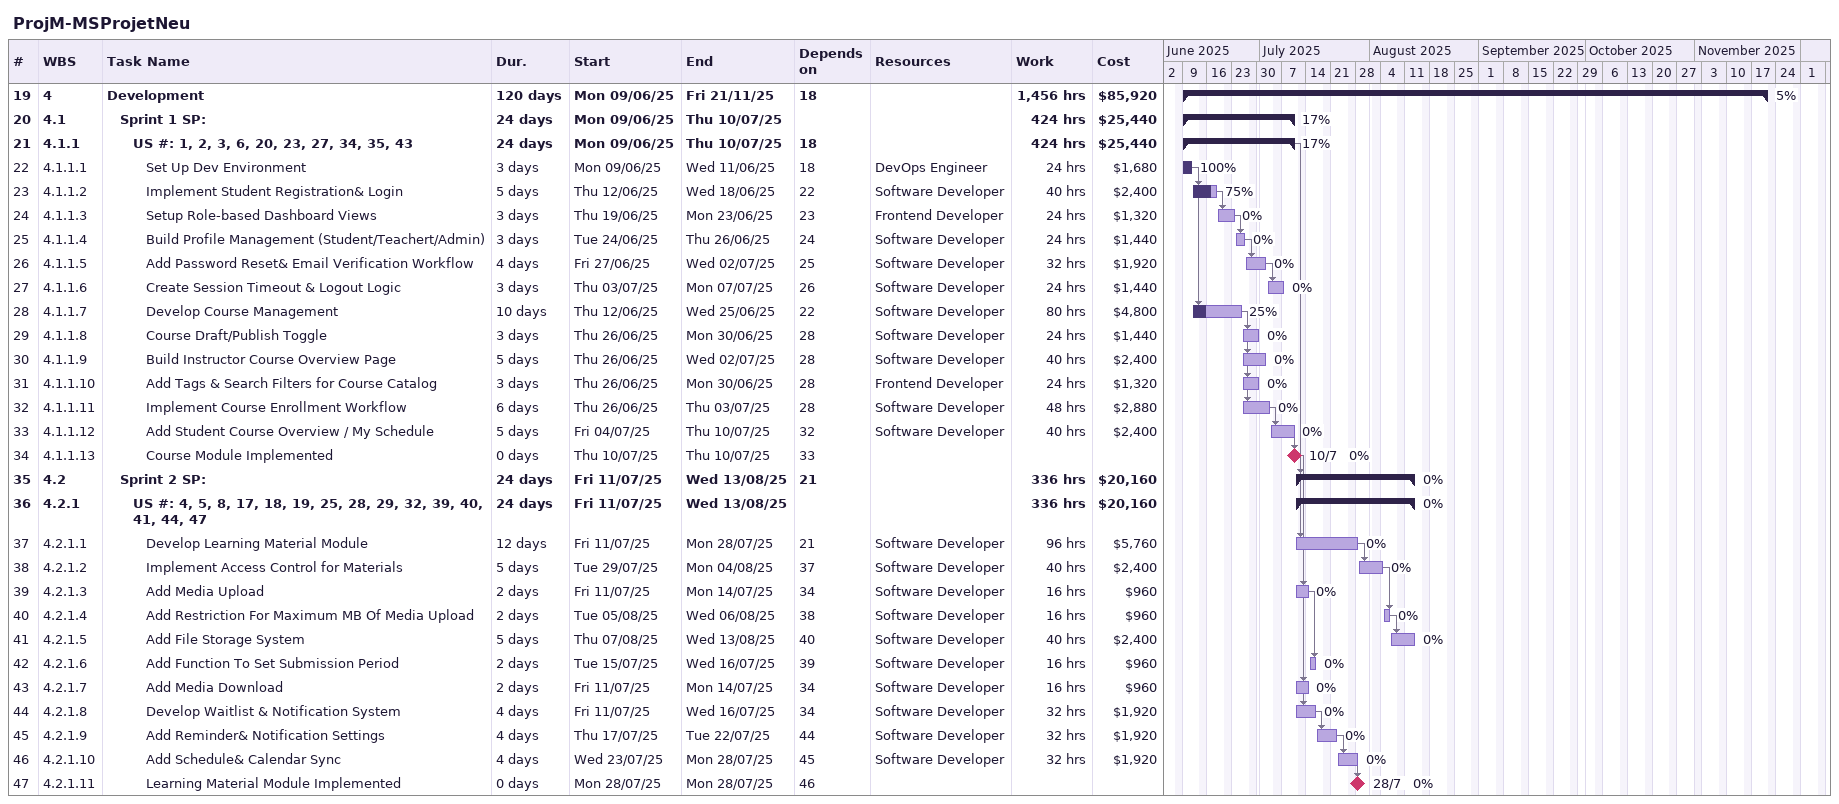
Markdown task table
ProjM-MSProjetNeu

| ID | WBS | Task | Duration | Start | Finish | Predecessors | Resources | % complete | Work (h) | Cost ($) |
|---|---|---|---|---|---|---|---|---|---|---|
| 19 | 4 | **Development** | 120d | 2025-06-09 | 2025-11-21 | 18 |  | 5 | 1456 | 85920 |
| 20 | 4.1 | **Sprint 1 SP:** | 24d | 2025-06-09 | 2025-07-10 |  |  | 17 | 424 | 25440 |
| 21 | 4.1.1 | **US #: 1, 2, 3, 6, 20, 23, 27, 34, 35, 43** | 24d | 2025-06-09 | 2025-07-10 | 18 |  | 17 | 424 | 25440 |
| 22 | 4.1.1.1 | Set Up Dev Environment | 3d | 2025-06-09 | 2025-06-11 | 18 | DevOps Engineer | 100 | 24 | 1680 |
| 23 | 4.1.1.2 | Implement Student Registration& Login | 5d | 2025-06-12 | 2025-06-18 | 22 | Software Developer | 75 | 40 | 2400 |
| 24 | 4.1.1.3 | Setup Role-based Dashboard Views | 3d | 2025-06-19 | 2025-06-23 | 23 | Frontend Developer | 0 | 24 | 1320 |
| 25 | 4.1.1.4 | Build Profile Management (Student/Teachert/Admin) | 3d | 2025-06-24 | 2025-06-26 | 24 | Software Developer | 0 | 24 | 1440 |
| 26 | 4.1.1.5 | Add Password Reset& Email Verification Workflow | 4d | 2025-06-27 | 2025-07-02 | 25 | Software Developer | 0 | 32 | 1920 |
| 27 | 4.1.1.6 | Create Session Timeout & Logout Logic | 3d | 2025-07-03 | 2025-07-07 | 26 | Software Developer | 0 | 24 | 1440 |
| 28 | 4.1.1.7 | Develop Course Management | 10d | 2025-06-12 | 2025-06-25 | 22 | Software Developer | 25 | 80 | 4800 |
| 29 | 4.1.1.8 | Course Draft/Publish Toggle | 3d | 2025-06-26 | 2025-06-30 | 28 | Software Developer | 0 | 24 | 1440 |
| 30 | 4.1.1.9 | Build Instructor Course Overview Page | 5d | 2025-06-26 | 2025-07-02 | 28 | Software Developer | 0 | 40 | 2400 |
| 31 | 4.1.1.10 | Add Tags & Search Filters for Course Catalog | 3d | 2025-06-26 | 2025-06-30 | 28 | Frontend Developer | 0 | 24 | 1320 |
| 32 | 4.1.1.11 | Implement Course Enrollment Workflow | 6d | 2025-06-26 | 2025-07-03 | 28 | Software Developer | 0 | 48 | 2880 |
| 33 | 4.1.1.12 | Add Student Course Overview / My Schedule | 5d | 2025-07-04 | 2025-07-10 | 32 | Software Developer | 0 | 40 | 2400 |
| 34 | 4.1.1.13 | Course Module Implemented | 0d | 2025-07-10 | 2025-07-10 | 33 |  | 0 |  |  |
| 35 | 4.2 | **Sprint 2 SP:** | 24d | 2025-07-11 | 2025-08-13 | 21 |  | 0 | 336 | 20160 |
| 36 | 4.2.1 | **US #: 4, 5, 8, 17, 18, 19, 25, 28, 29, 32, 39, 40, 41, 44, 47** | 24d | 2025-07-11 | 2025-08-13 |  |  | 0 | 336 | 20160 |
| 37 | 4.2.1.1 | Develop Learning Material Module | 12d | 2025-07-11 | 2025-07-28 | 21 | Software Developer | 0 | 96 | 5760 |
| 38 | 4.2.1.2 | Implement Access Control for Materials | 5d | 2025-07-29 | 2025-08-04 | 37 | Software Developer | 0 | 40 | 2400 |
| 39 | 4.2.1.3 | Add Media Upload | 2d | 2025-07-11 | 2025-07-14 | 34 | Software Developer | 0 | 16 | 960 |
| 40 | 4.2.1.4 | Add Restriction For Maximum MB Of Media Upload | 2d | 2025-08-05 | 2025-08-06 | 38 | Software Developer | 0 | 16 | 960 |
| 41 | 4.2.1.5 | Add File Storage System | 5d | 2025-08-07 | 2025-08-13 | 40 | Software Developer | 0 | 40 | 2400 |
| 42 | 4.2.1.6 | Add Function To Set Submission Period | 2d | 2025-07-15 | 2025-07-16 | 39 | Software Developer | 0 | 16 | 960 |
| 43 | 4.2.1.7 | Add Media Download | 2d | 2025-07-11 | 2025-07-14 | 34 | Software Developer | 0 | 16 | 960 |
| 44 | 4.2.1.8 | Develop Waitlist & Notification System | 4d | 2025-07-11 | 2025-07-16 | 34 | Software Developer | 0 | 32 | 1920 |
| 45 | 4.2.1.9 | Add Reminder& Notification Settings | 4d | 2025-07-17 | 2025-07-22 | 44 | Software Developer | 0 | 32 | 1920 |
| 46 | 4.2.1.10 | Add Schedule& Calendar Sync | 4d | 2025-07-23 | 2025-07-28 | 45 | Software Developer | 0 | 32 | 1920 |
| 47 | 4.2.1.11 | Learning Material Module Implemented | 0d | 2025-07-28 | 2025-07-28 | 46 |  | 0 |  |  |
